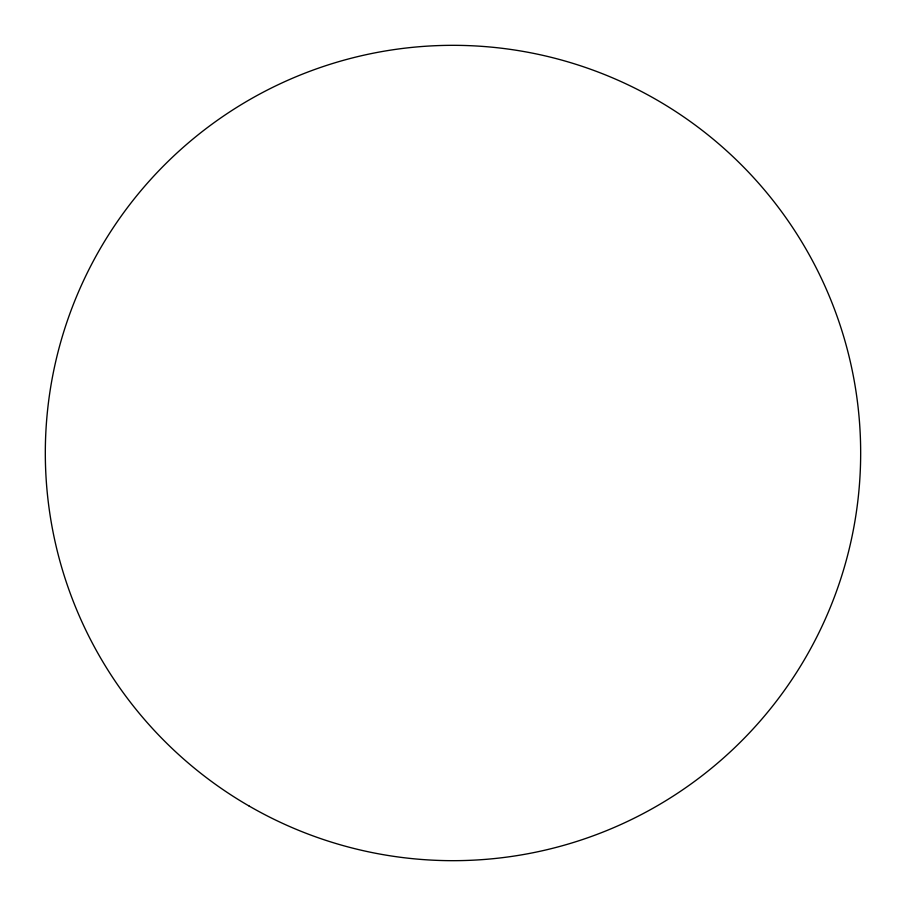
<?xml version="1.0" encoding="UTF-8"?>
<svg xmlns="http://www.w3.org/2000/svg" width="906" height="906" viewBox="0 0 906 906"><rect width="100%" height="100%" fill="white"/><g stroke="black" fill="none" stroke-linecap="round" stroke-linejoin="round"><path stroke-width="1.36" d="M249.15 806.057A407.677 407.677 0 0 0 860.666 453A407.677 407.677 0 0 0 249.15 99.943A407.677 407.677 0 0 0 249.15 806.057"/></g></svg>
